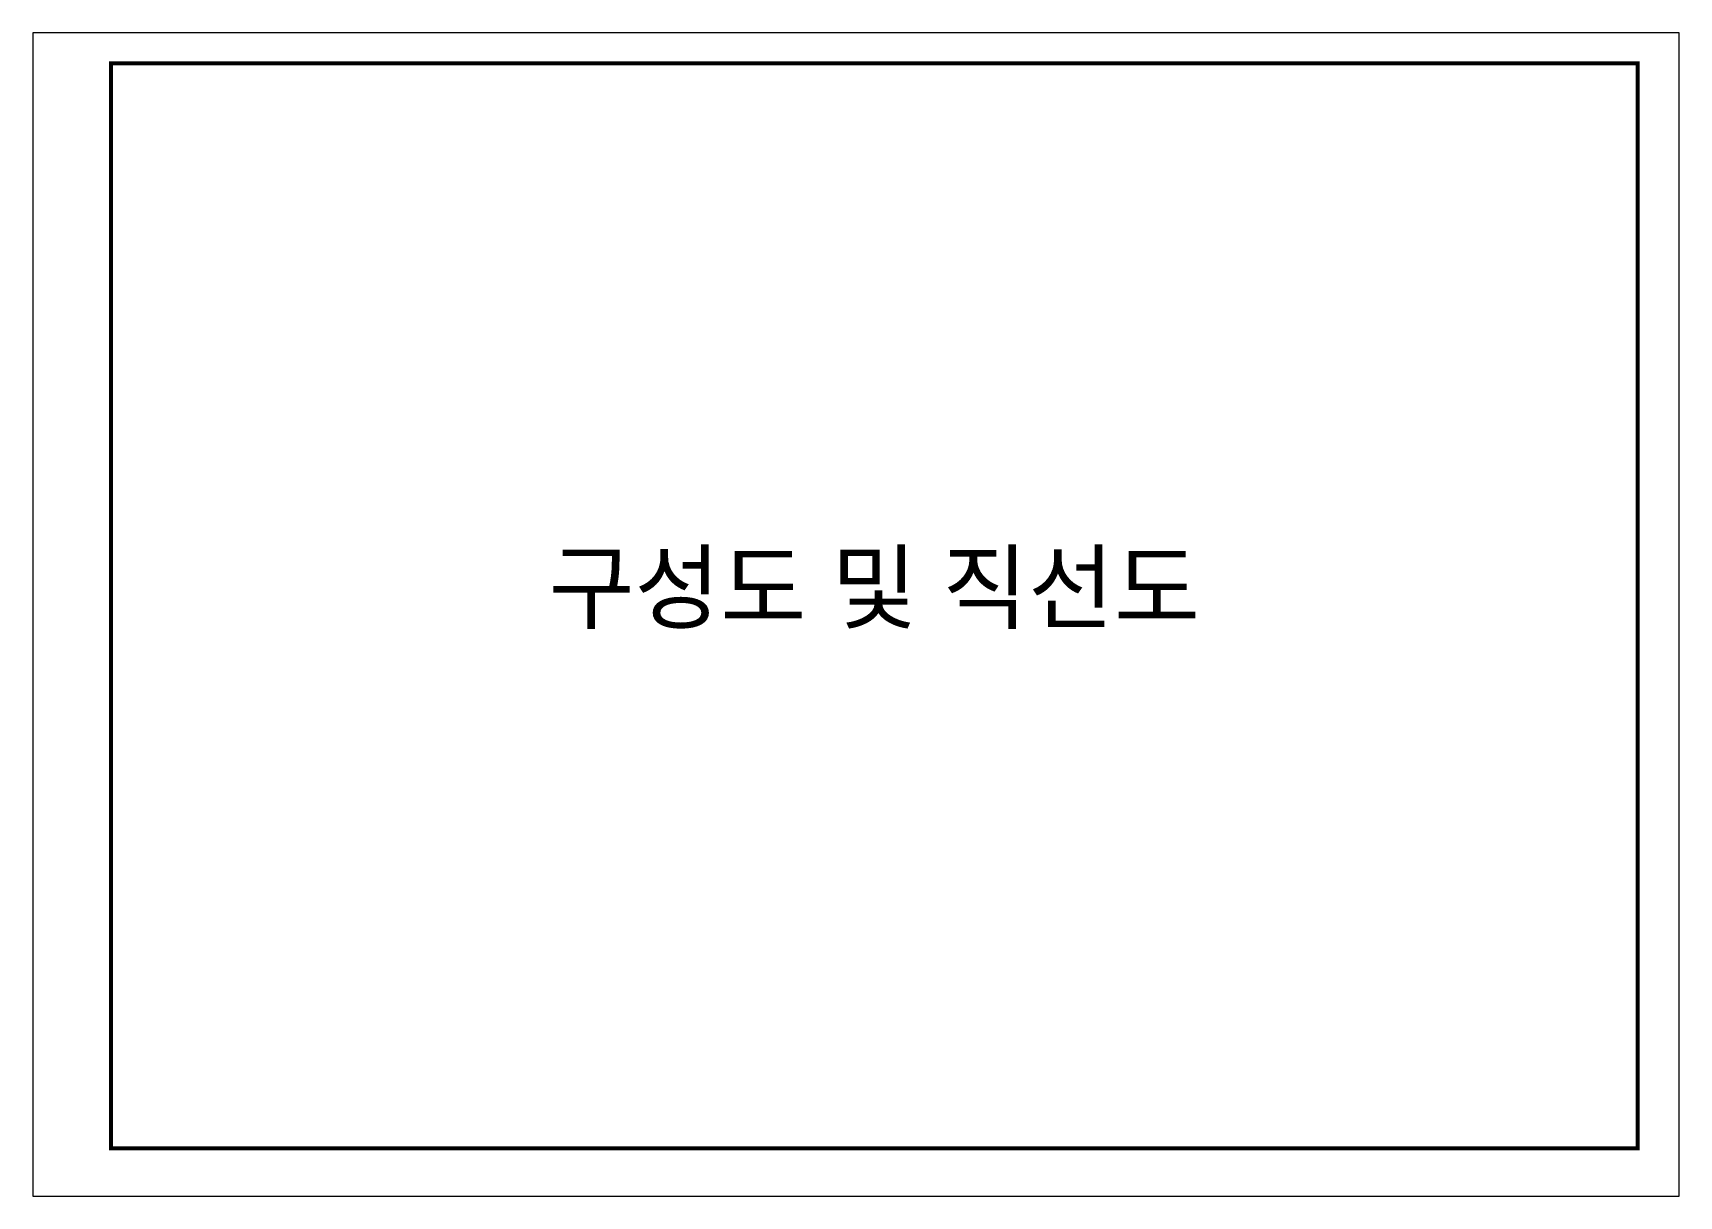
# Paper-space layout 'Layout1' of a CAD drawing. Extents: x 0 to 841, y 0 to 594.
# The model-space entities are those that its viewports show. They can reach past a viewport. Long polylines and large blocks are cut down to what shows.
import ezdxf
from ezdxf.enums import TextEntityAlignment as Align

# ---------------------------------------------------------------- set-up
doc = ezdxf.new("R2010")
doc.units = 0
doc.header["$LTSCALE"] = 1000
doc.header["$MEASUREMENT"] = 0
doc.layers.get('0').update_dxf_attribs({"linetype": 'CONTINUOUS'})
doc.layers.get('Defpoints').update_dxf_attribs({"linetype": 'CONTINUOUS'})
doc.layers.add('6', color=6, linetype='CONTINUOUS')
doc.styles.add('1', font='H2HDKM.TTF')

msp = doc.modelspace()

# ---------------------------------------------------------------- linework, layer by layer
at = {"const_width": 200}
msp.add_lwpolyline([(-103896, -341135), (-25901, -341135), (-25901, -285732), (-103896, -285732), (-103896, -341135)], dxfattribs=at)
at = {"layer": '6'}
for p, q in [((-23784, -284176), (-16335, -284176)), ((-107884, -343576), (-116151, -343576))]:
    msp.add_line(p, q, dxfattribs=at)

# ---------------------------------------------------------------- texts
at = {"ltscale": 0.1, "style": '1'}
msp.add_text('구성도 및 직선도', height=3500, dxfattribs=at).set_placement((-64899, -314237), align=Align.CENTER)

psp = doc.layouts.get("Layout1")

# ---------------------------------------------------------------- viewports
at = {"layer": 'Defpoints'}
psp.add_viewport(center=(420.5, 297), size=(841, 594), view_center_point=(-65833.58, -313875.75), view_height=59400, dxfattribs=at)

doc.saveas('drawing.dxf')
